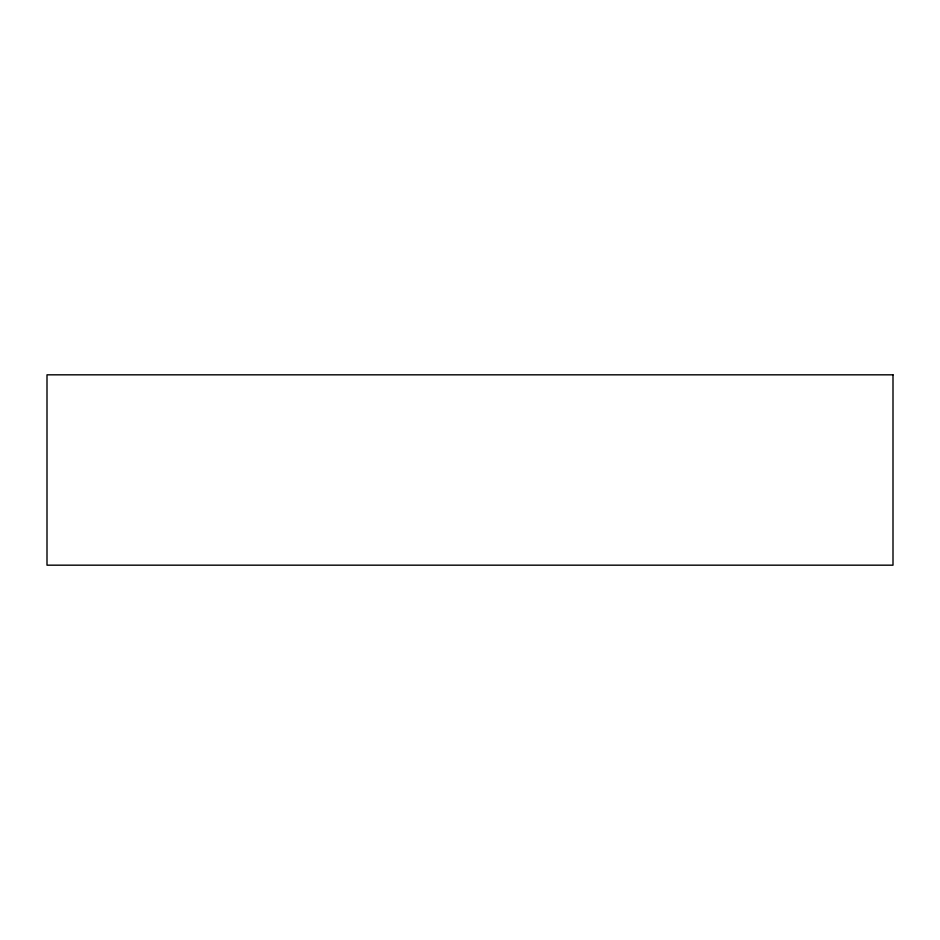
<?xml version="1.0" encoding="UTF-8"?>
<svg xmlns="http://www.w3.org/2000/svg" width="940" height="940" viewBox="0 0 940 940"><rect width="100%" height="100%" fill="white"/><g stroke="black" fill="none" stroke-linecap="round" stroke-linejoin="round"><path stroke-width="1.41" d="M893 374.825L47 374.825L47 565.175L893 565.175L893 374.825"/></g></svg>
